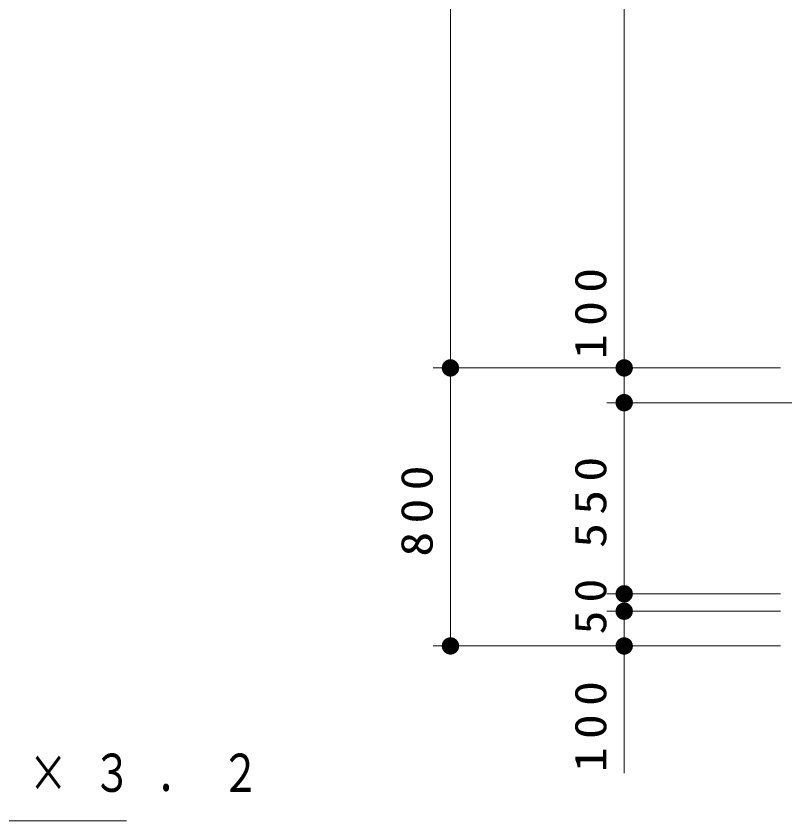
# Model space of a CAD drawing. Units: millimetres on the paper, scale 1:50. Extents: x -365 to 10, y -38 to 257.
# Drawn here: x -130.47 to -86.22, y 138.8 to 185.12 of the extents above; entities that cross this region are included whole.
import ezdxf

# ---------------------------------------------------------------- set-up
doc = ezdxf.new("R2010")
doc.units = ezdxf.units.MM
doc.layers.add('LY_1', color=7, linetype='Continuous', lineweight=25)
doc.styles.add('ＭＳ ゴシック', font='')
doc.styles.get('ＭＳ ゴシック').set_extended_font_data('MS Gothic')

# ---------------------------------------------------------------- blocks, each defined once
blk = doc.blocks.new('filled_dot')
at = {"color": 0, "linetype": 'Continuous', "lineweight": -2, "const_width": 1.25}
blk.add_lwpolyline([(-0.625, 0, 1), (0.625, 0, 1)], format="xyb", close=True, dxfattribs=at)

msp = doc.modelspace()

# ---------------------------------------------------------------- linework, layer by layer
at = {"layer": 'LY_1', "lineweight": 13}
for p, q in [((-105.472, 164.871), (-105.472, 224.871)), ((-95.472, 164.871), (-95.472, 215.871)), ((-95.472, 162.871), (-95.472, 171.156)), ((-86.472, 164.871), (-106.472, 164.871)), ((-86.472, 164.871), (-106.472, 164.871)), ((-105.472, 148.871), (-105.472, 164.871)), ((-85.472, 162.871), (-96.472, 162.871)), ((-95.472, 151.871), (-95.472, 162.871)), ((-86.472, 151.871), (-96.472, 151.871)), ((-95.472, 150.871), (-95.472, 151.871)), ((-86.472, 150.871), (-96.472, 150.871)), ((-95.472, 141.547), (-95.472, 150.871)), ((-86.472, 148.871), (-106.472, 148.871))]:
    msp.add_line(p, q, dxfattribs=at)
msp.add_lwpolyline([(-178.367, 151.099), (-166.233, 138.803), (-124.114, 138.803)], dxfattribs=at)

# ---------------------------------------------------------------- block references
at = {"layer": 'LY_1', "lineweight": 13, "xscale": 0.4, "yscale": 0.4}
for p, rotation in [((-105.472, 164.871), 270), ((-105.472, 164.871), 90), ((-95.472, 164.871), 270), ((-95.472, 164.871), 90), ((-95.472, 162.871), 90), ((-95.472, 162.871), 270), ((-95.472, 151.871), 270), ((-95.472, 151.871), 90), ((-95.472, 150.871), 270), ((-95.472, 150.871), 90), ((-105.472, 148.871), 90), ((-95.472, 148.871), 90)]:
    msp.add_blockref('filled_dot', p, dxfattribs=dict(at, rotation=rotation))

# ---------------------------------------------------------------- texts
at = {"layer": 'LY_1', "char_height": 1.833, "attachment_point": 8, "rotation": 90, "style": 'ＭＳ ゴシック'}
for s, insert in [('\\T1.33;\\W1.15;100', (-96.472, 168.24)), ('\\T1.33;\\W1.15;550', (-96.472, 157.371)), ('\\T1.33;\\W1.15;800', (-106.472, 156.871)), ('\\T1.34;\\W1.1;50', (-96.472, 151.371)), ('\\T1.33;\\W1.15;100', (-96.472, 144.464))]:
    msp.add_mtext(s, dxfattribs=dict(at, insert=insert))
at = {"layer": 'LY_1', "insert": (-166.632, 141.453), "char_height": 2.199, "attachment_point": 4, "style": 'ＭＳ ゴシック'}
msp.add_mtext('\\T1.64;\\W0.75;枠：□－１００×５０×３．２', dxfattribs=at)

doc.saveas('drawing.dxf')
